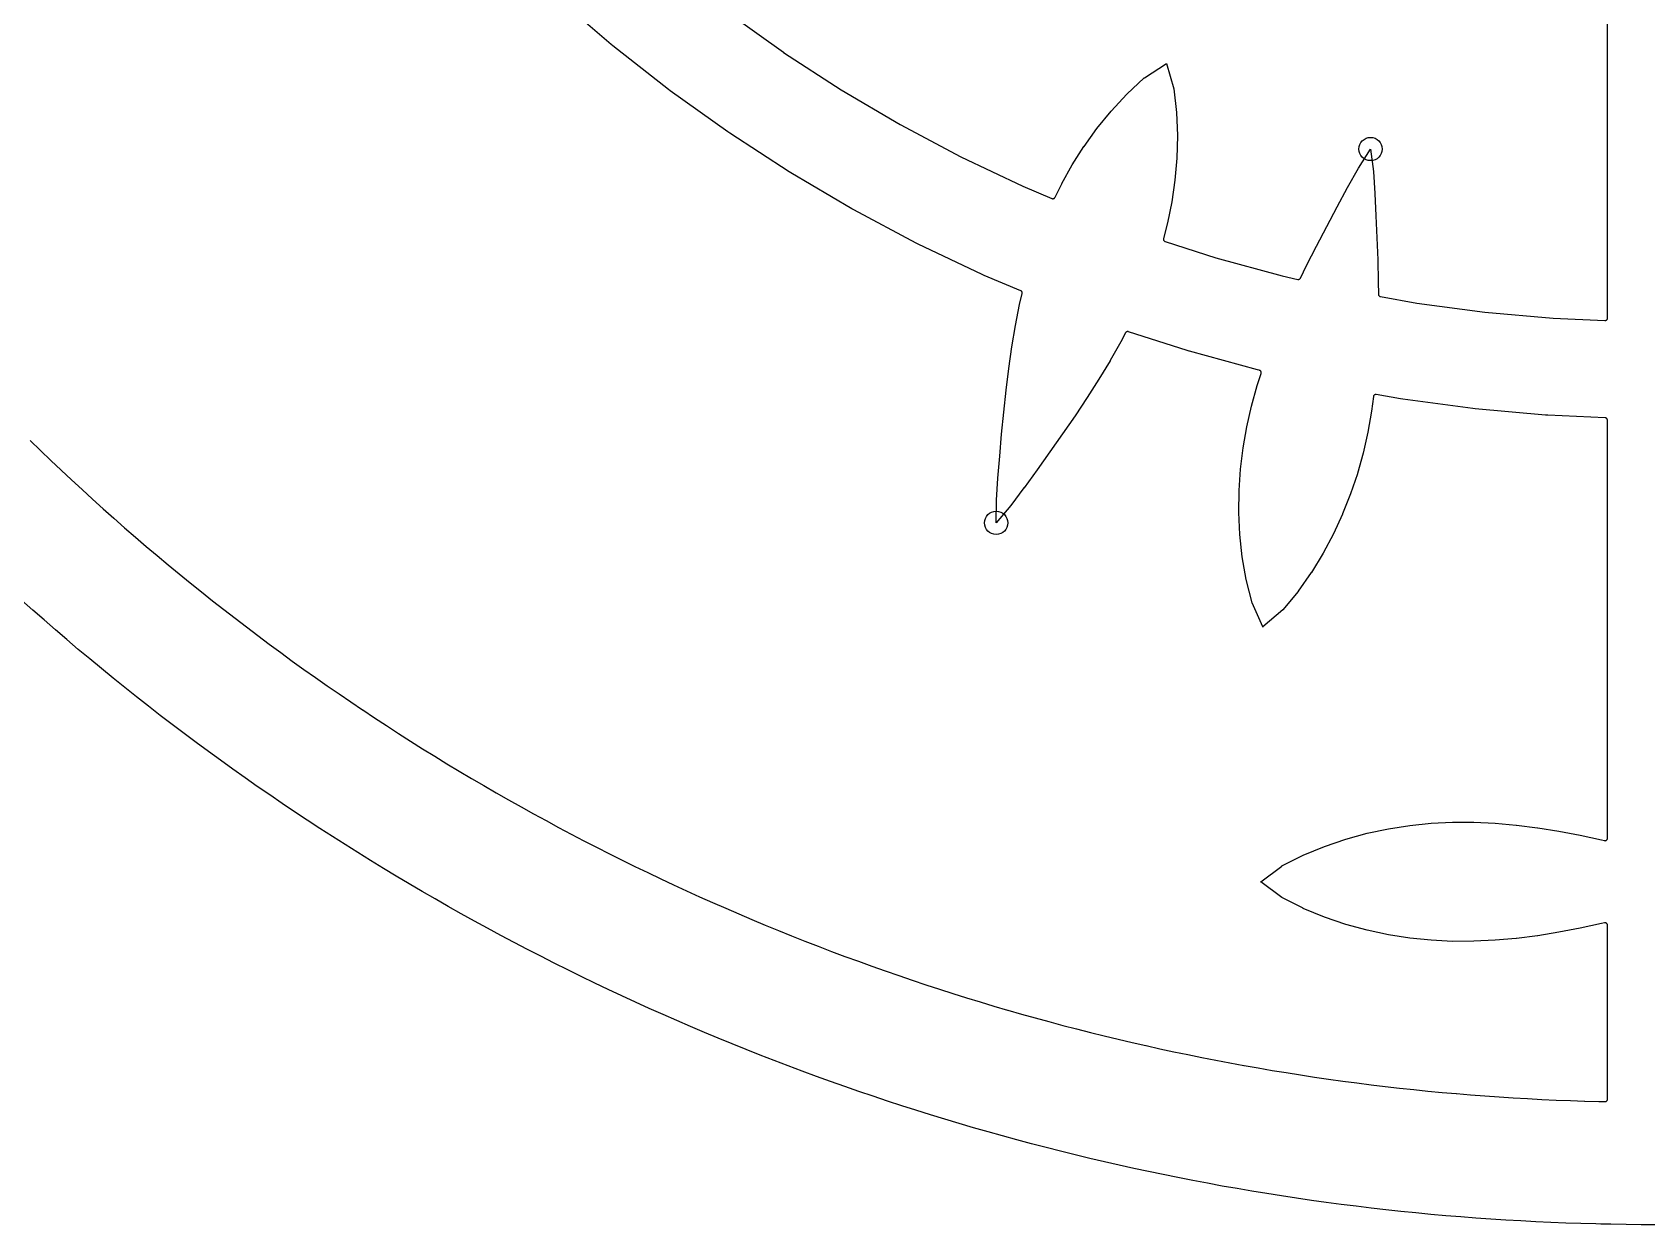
# Model space of a CAD drawing. Header units: millimetres. Extents: x -252 to 252, y -252 to 252.
# Drawn here: x -167.1 to -1, y -252.2 to -129.5 of the extents above; entities that cross this region are included whole.
import ezdxf

# ---------------------------------------------------------------- set-up
doc = ezdxf.new("R2010")
doc.units = ezdxf.units.MM
for name, color, linetype in [('CUT_INNER', 6, 'Continuous'), ('CUT_OUTER', 1, 'Continuous'), ('ENGRAVE', 7, 'Continuous')]:
    doc.layers.add(name, color=color, linetype=linetype)

msp = doc.modelspace()

# ---------------------------------------------------------------- linework, layer by layer
at = {"layer": 'CUT_INNER'}
for points in [[(-95.5328, -127.4117), (-89.7961, -131.5177), (-89.787, -131.5239), (-83.8738, -135.3714), (-83.8644, -135.3773), (-77.7865, -138.9587), (-77.7768, -138.9641), (-71.5459, -142.2724), (-71.536, -142.2773), (-65.1646, -145.306), (-65.1544, -145.3105), (-62.1738, -146.5684), (-62.1501, -146.577), (-62.1257, -146.5832), (-62.1007, -146.5869), (-62.0755, -146.5881), (-62.0503, -146.5867), (-62.0254, -146.5828), (-62.001, -146.5764), (-61.9773, -146.5675), (-61.9547, -146.5564), (-61.9333, -146.543), (-61.9134, -146.5275), (-61.8952, -146.5101), (-61.8788, -146.4909), (-61.8644, -146.4702), (-61.8521, -146.4481), (-61.1643, -145.0445), (-61.1612, -145.0385), (-60.0811, -143.1073), (-60.0775, -143.1013), (-58.8789, -141.2141), (-58.8748, -141.2082), (-57.5513, -139.3675), (-57.5468, -139.3615), (-56.0895, -137.5707), (-56.0843, -137.5646), (-54.4772, -135.8302), (-54.4703, -135.8234), (-52.6717, -134.1608), (-52.6677, -134.1574), (-52.6635, -134.1544), (-50.3888, -132.6685), (-50.3838, -132.6656), (-50.3819, -132.671), (-49.6253, -135.2806), (-49.6241, -135.2857), (-49.6233, -135.2908), (-49.3429, -137.724), (-49.3422, -137.7337), (-49.2539, -140.0965), (-49.2539, -140.1046), (-49.316, -142.4126), (-49.3164, -142.42), (-49.5125, -144.6787), (-49.5133, -144.6858), (-49.8343, -146.8983), (-49.8355, -146.9052), (-50.2752, -149.0738), (-50.2767, -149.0804), (-50.6952, -150.6905), (-50.7003, -150.7152), (-50.7029, -150.7403), (-50.703, -150.7655), (-50.7005, -150.7906), (-50.6955, -150.8153), (-50.688, -150.8394), (-50.6781, -150.8627), (-50.666, -150.8848), (-50.6516, -150.9055), (-50.6353, -150.9248), (-50.6171, -150.9422), (-50.5972, -150.9578), (-50.5759, -150.9712), (-50.5533, -150.9825), (-50.5297, -150.9914), (-45.3022, -152.6694), (-45.2916, -152.6726), (-38.4855, -154.5287), (-38.4747, -154.5313), (-36.8762, -154.8919), (-36.8527, -154.8961), (-36.8289, -154.8979), (-36.805, -154.8975), (-36.7813, -154.8949), (-36.7579, -154.8899), (-36.7351, -154.8828), (-36.7131, -154.8735), (-36.6921, -154.8621), (-36.6722, -154.8488), (-36.6538, -154.8337), (-36.6368, -154.8169), (-36.6215, -154.7985), (-36.6081, -154.7788), (-36.5966, -154.7578), (-35.9714, -153.4783), (-35.9705, -153.4766), (-34.9474, -151.4609), (-34.9468, -151.4596), (-33.8979, -149.4498), (-32.8291, -147.4426), (-31.7442, -145.439), (-31.7435, -145.4378), (-30.6363, -143.4438), (-30.6324, -143.4373), (-29.3865, -141.48), (-29.3833, -141.4754), (-29.3824, -141.4805), (-29.0973, -143.7836), (-29.0966, -143.7911), (-28.9527, -146.0674), (-28.9526, -146.0687), (-28.833, -148.3423), (-28.7295, -150.6136), (-28.6449, -152.8812), (-28.6448, -152.8826), (-28.5861, -155.1423), (-28.5861, -155.1442), (-28.5724, -156.4193), (-28.5709, -156.444), (-28.567, -156.4683), (-28.5607, -156.4922), (-28.5521, -156.5153), (-28.5412, -156.5375), (-28.5282, -156.5585), (-28.5133, -156.5781), (-28.4964, -156.5961), (-28.4779, -156.6124), (-28.4578, -156.6268), (-28.4364, -156.6391), (-28.4139, -156.6493), (-28.3906, -156.6572), (-28.3665, -156.6627), (-24.6383, -157.3315), (-24.6273, -157.3332), (-17.6351, -158.2695), (-17.6241, -158.2708), (-10.5972, -158.896), (-10.5861, -158.8967), (-5.2611, -159.1332), (-5.2359, -159.133), (-5.2108, -159.1303), (-5.1861, -159.1251), (-5.1621, -159.1175), (-5.1389, -159.1074), (-5.1169, -159.0951), (-5.0963, -159.0806), (-5.0772, -159.0641), (-5.0599, -159.0458), (-5.0445, -159.0258), (-5.0312, -159.0043), (-5.0201, -158.9817), (-5.0114, -158.958), (-5.0051, -158.9336), (-5.0013, -158.9086), (-5, -158.8834), (-5, -107.1441)], [(-167.3234, -171.4825), (-166.2692, -172.5049), (-166.2681, -172.5059), (-165.2076, -173.5218), (-165.2065, -173.5229), (-164.1398, -174.5323), (-164.1386, -174.5333), (-163.0658, -175.5361), (-163.0646, -175.5372), (-161.9856, -176.5334), (-161.9845, -176.5344), (-160.8994, -177.524), (-160.8982, -177.525), (-159.8071, -178.5079), (-159.8059, -178.5089), (-158.7088, -179.4851), (-158.7076, -179.4861), (-157.6045, -180.4555), (-157.6033, -180.4565), (-156.4943, -181.4192), (-156.4931, -181.4202), (-155.3781, -182.376), (-155.377, -182.377), (-154.2562, -183.3259), (-154.255, -183.3269), (-153.1284, -184.269), (-153.1272, -184.27), (-151.9949, -185.2051), (-151.9937, -185.2061), (-150.8556, -186.1342), (-150.8544, -186.1352), (-149.7107, -187.0564), (-149.7095, -187.0573), (-148.5601, -187.9714), (-148.5589, -187.9724), (-147.4039, -188.8794), (-147.4027, -188.8804), (-146.2422, -189.7803), (-146.241, -189.7813), (-145.075, -190.6741), (-145.0738, -190.675), (-143.9023, -191.5607), (-143.9011, -191.5616), (-142.7242, -192.44), (-142.723, -192.4409), (-141.5407, -193.3122), (-141.5395, -193.3131), (-140.3519, -194.177), (-140.3507, -194.1779), (-139.1578, -195.0345), (-139.1566, -195.0354), (-137.9585, -195.8847), (-137.9573, -195.8856), (-136.754, -196.7275), (-136.7527, -196.7284), (-135.5443, -197.5629), (-135.5431, -197.5638), (-134.3295, -198.3909), (-134.3283, -198.3917), (-133.1097, -199.2114), (-133.1084, -199.2122), (-131.8849, -200.0244), (-131.8836, -200.0252), (-130.6551, -200.8298), (-130.6538, -200.8307), (-129.4203, -201.6277), (-129.419, -201.6286), (-128.1807, -202.4181), (-128.1794, -202.4189), (-126.9363, -203.2007), (-126.935, -203.2016), (-125.6871, -203.9758), (-125.6858, -203.9766), (-124.4332, -204.7431), (-124.4318, -204.7439), (-123.1745, -205.5028), (-123.1732, -205.5036), (-121.9113, -206.2547), (-121.91, -206.2555), (-120.6434, -206.9989), (-120.6421, -206.9996), (-119.371, -207.7352), (-119.3697, -207.736), (-118.0941, -208.4638), (-118.0928, -208.4645), (-116.8128, -209.1844), (-116.8115, -209.1852), (-115.5271, -209.8973), (-115.5257, -209.898), (-114.237, -210.6022), (-114.2357, -210.6029), (-112.9426, -211.2992), (-112.9413, -211.2999), (-111.644, -211.9882), (-111.6426, -211.9889), (-110.3411, -212.6692), (-110.3398, -212.6699), (-109.0342, -213.3423), (-109.0328, -213.343), (-107.7231, -214.0073), (-107.7217, -214.008), (-106.4079, -214.6642), (-106.4065, -214.6649), (-105.0888, -215.3131), (-105.0874, -215.3137), (-103.7656, -215.9538), (-103.7643, -215.9545), (-102.4386, -216.5865), (-102.4372, -216.5871), (-101.1077, -217.2109), (-101.1063, -217.2116), (-99.7731, -217.8272), (-99.7717, -217.8279), (-98.4346, -218.4353), (-98.4332, -218.436), (-97.0925, -219.0352), (-97.0911, -219.0358), (-95.7467, -219.6268), (-95.7453, -219.6274), (-94.3973, -220.2102), (-94.3958, -220.2108), (-93.0443, -220.7852), (-93.0429, -220.7858), (-91.6878, -221.352), (-91.6864, -221.3526), (-90.3279, -221.9104), (-90.3265, -221.911), (-88.9646, -222.4605), (-88.9632, -222.4611), (-87.5979, -223.0022), (-87.5965, -223.0027), (-86.228, -223.5355), (-86.2265, -223.536), (-84.8548, -224.0603), (-84.8533, -224.0609), (-83.4783, -224.5768), (-83.4769, -224.5773), (-82.0988, -225.0848), (-82.0974, -225.0853), (-80.7162, -225.5843), (-80.7147, -225.5848), (-79.3305, -226.0753), (-79.329, -226.0758), (-77.9418, -226.5578), (-77.9404, -226.5583), (-76.5502, -227.0318), (-76.5488, -227.0323), (-75.1557, -227.4972), (-75.1543, -227.4977), (-73.7584, -227.9541), (-73.757, -227.9546), (-72.3583, -228.4024), (-72.3569, -228.4028), (-70.9555, -228.842), (-70.9541, -228.8425), (-69.55, -229.2731), (-69.5486, -229.2736), (-68.1419, -229.6955), (-68.1405, -229.696), (-66.7313, -230.1093), (-66.7298, -230.1098), (-65.3181, -230.5145), (-65.3166, -230.5149), (-63.9024, -230.9109), (-63.901, -230.9113), (-62.4844, -231.2987), (-62.4829, -231.2991), (-61.064, -231.6777), (-61.0625, -231.6781), (-59.6413, -232.048), (-59.6398, -232.0484), (-58.2164, -232.4096), (-58.2149, -232.41), (-56.7892, -232.7624), (-56.7877, -232.7628), (-55.36, -233.1065), (-55.3585, -233.1069), (-53.9286, -233.4418), (-53.9271, -233.4421), (-52.4952, -233.7683), (-52.4937, -233.7686), (-51.0599, -234.086), (-51.0584, -234.0863), (-49.6226, -234.3949), (-49.6211, -234.3952), (-48.1834, -234.695), (-48.1819, -234.6953), (-46.7424, -234.9862), (-46.7409, -234.9865), (-45.2997, -235.2686), (-45.2982, -235.2689), (-43.8553, -235.5421), (-43.8538, -235.5424), (-42.4092, -235.8068), (-42.4077, -235.807), (-40.9615, -236.0625), (-40.96, -236.0628), (-39.5123, -236.3094), (-39.5108, -236.3097), (-38.0616, -236.5474), (-38.0601, -236.5477), (-36.6094, -236.7765), (-36.6079, -236.7767), (-35.1559, -236.9967), (-35.1544, -236.9969), (-33.7011, -237.2079), (-33.6995, -237.2082), (-32.245, -237.4103), (-32.2434, -237.4105), (-30.7876, -237.6036), (-30.7861, -237.6038), (-29.3291, -237.7881), (-29.3276, -237.7883), (-27.8695, -237.9636), (-27.868, -237.9637), (-26.4089, -238.1301), (-26.4074, -238.1303), (-24.9473, -238.2876), (-24.9457, -238.2878), (-23.4847, -238.4362), (-23.4832, -238.4364), (-22.0212, -238.5758), (-22.0197, -238.576), (-20.5569, -238.7065), (-20.5554, -238.7066), (-19.0919, -238.8281), (-19.0904, -238.8282), (-17.6261, -238.9408), (-17.6246, -238.9409), (-16.1597, -239.0444), (-16.1581, -239.0445), (-14.6926, -239.1391), (-14.6911, -239.1392), (-13.225, -239.2247), (-13.2235, -239.2248), (-11.7569, -239.3014), (-11.7554, -239.3014), (-10.2883, -239.369), (-10.2868, -239.3691), (-8.8194, -239.4276), (-8.8179, -239.4277), (-7.3501, -239.4772), (-7.3486, -239.4773), (-5.8806, -239.5178), (-5.8791, -239.5179), (-5.2554, -239.5313), (-5.2305, -239.5305), (-5.2058, -239.5274), (-5.1816, -239.5218), (-5.1581, -239.5138), (-5.1354, -239.5035), (-5.1139, -239.491), (-5.0937, -239.4765), (-5.0751, -239.46), (-5.0582, -239.4417), (-5.0433, -239.4219), (-5.0303, -239.4006), (-5.0195, -239.3782), (-5.0111, -239.3548), (-5.0049, -239.3307), (-5.0012, -239.3061), (-5, -239.2813), (-5, -221.3743), (-5.0013, -221.3493), (-5.005, -221.3246), (-5.0112, -221.3003), (-5.0198, -221.2768), (-5.0307, -221.2543), (-5.0438, -221.2329), (-5.059, -221.213), (-5.0761, -221.1947), (-5.0949, -221.1782), (-5.1153, -221.1637), (-5.1371, -221.1513), (-5.1599, -221.1411), (-5.1837, -221.1333), (-5.2082, -221.1279), (-5.233, -221.1249), (-5.2581, -221.1245), (-5.283, -221.1265), (-5.3076, -221.1311), (-5.6064, -221.2019), (-5.6088, -221.2024), (-7.7992, -221.6765), (-7.8021, -221.6771), (-9.9919, -222.0961), (-9.9955, -222.0967), (-12.1847, -222.4507), (-12.1888, -222.4513), (-14.3774, -222.7306), (-14.3821, -222.7311), (-16.5702, -222.9263), (-16.5754, -222.9267), (-18.763, -223.0291), (-18.7687, -223.0292), (-20.9558, -223.0309), (-20.962, -223.0308), (-23.1487, -222.9245), (-23.1552, -222.924), (-25.3416, -222.7031), (-25.3483, -222.7022), (-27.5346, -222.3608), (-27.5415, -222.3595), (-29.7276, -221.8915), (-29.7345, -221.8898), (-31.9205, -221.2886), (-31.9277, -221.2864), (-34.1134, -220.5424), (-34.1209, -220.5396), (-36.3057, -219.6356), (-36.3145, -219.6315), (-38.4986, -218.5229), (-38.5031, -218.5204), (-38.5075, -218.5174), (-40.6914, -216.901), (-40.6958, -216.8973), (-40.6914, -216.8937), (-38.5075, -215.2772), (-38.5031, -215.2743), (-38.4986, -215.2718), (-36.3145, -214.1632), (-36.3057, -214.1591), (-34.1209, -213.2551), (-34.1134, -213.2522), (-31.9277, -212.5083), (-31.9205, -212.5061), (-29.7345, -211.9049), (-29.7276, -211.9032), (-27.5415, -211.4352), (-27.5346, -211.4339), (-25.3483, -211.0924), (-25.3416, -211.0916), (-23.1552, -210.8707), (-23.1487, -210.8702), (-20.962, -210.7639), (-20.9558, -210.7637), (-18.7687, -210.7654), (-18.763, -210.7656), (-16.5754, -210.868), (-16.5702, -210.8684), (-14.3821, -211.0636), (-14.3774, -211.0641), (-12.1888, -211.3433), (-12.1847, -211.3439), (-9.9955, -211.6979), (-9.9919, -211.6986), (-7.8021, -212.1176), (-7.7992, -212.1182), (-5.6088, -212.5923), (-5.6064, -212.5928), (-5.3076, -212.6636), (-5.283, -212.6681), (-5.2581, -212.6702), (-5.233, -212.6698), (-5.2082, -212.6668), (-5.1837, -212.6614), (-5.1599, -212.6536), (-5.1371, -212.6434), (-5.1153, -212.631), (-5.0949, -212.6164), (-5.0761, -212.5999), (-5.059, -212.5816), (-5.0438, -212.5617), (-5.0307, -212.5404), (-5.0198, -212.5179), (-5.0112, -212.4944), (-5.005, -212.4701), (-5.0013, -212.4453), (-5, -212.4203), (-5, -169.3938), (-5.0011, -169.37), (-5.0045, -169.3464), (-5.0102, -169.3232), (-5.018, -169.3007), (-5.0279, -169.279), (-5.0399, -169.2584), (-5.0537, -169.239), (-5.0693, -169.221), (-5.0866, -169.2045), (-5.1054, -169.1898), (-5.1255, -169.177), (-5.1467, -169.1661), (-5.1689, -169.1573), (-5.1917, -169.1507), (-5.2152, -169.1462), (-5.2389, -169.144), (-11.1447, -168.8818), (-11.1475, -168.8816), (-11.3661, -168.8671), (-11.3688, -168.8669), (-18.625, -168.2212), (-18.6278, -168.2209), (-18.8455, -168.1967), (-18.8483, -168.1963), (-26.0687, -167.2295), (-26.0714, -167.2291), (-26.2879, -167.1952), (-26.2906, -167.1947), (-28.7981, -166.7449), (-28.8232, -166.7417), (-28.8484, -166.7411), (-28.8735, -166.7429), (-28.8984, -166.7474), (-28.9226, -166.7543), (-28.9461, -166.7636), (-28.9685, -166.7752), (-28.9896, -166.789), (-29.0092, -166.8049), (-29.0271, -166.8227), (-29.0431, -166.8421), (-29.0571, -166.8631), (-29.0689, -166.8855), (-29.0784, -166.9088), (-29.0855, -166.9331), (-29.0901, -166.9579), (-29.2922, -168.4702), (-29.293, -168.4754), (-29.6745, -170.6319), (-29.6756, -170.6375), (-30.1552, -172.7714), (-30.1567, -172.7773), (-30.7416, -174.8871), (-30.7435, -174.8933), (-31.4401, -176.9775), (-31.4424, -176.9839), (-32.2566, -179.0414), (-32.2593, -179.0478), (-33.1969, -181.0774), (-33.2001, -181.0838), (-34.2676, -183.0839), (-34.2713, -183.0904), (-35.478, -185.0588), (-35.4824, -185.0655), (-36.8451, -186.9979), (-36.851, -187.0056), (-38.413, -188.8922), (-38.4165, -188.896), (-38.4203, -188.8996), (-40.4777, -190.6743), (-40.4822, -190.6778), (-40.4848, -190.6727), (-41.5811, -188.1866), (-41.583, -188.1818), (-41.5845, -188.1767), (-42.1853, -185.8023), (-42.1873, -185.7928), (-42.5884, -183.4626), (-42.5895, -183.4546), (-42.8343, -181.1588), (-42.8348, -181.1513), (-42.9403, -178.8866), (-42.9404, -178.8795), (-42.9159, -176.644), (-42.9156, -176.637), (-42.7677, -174.4292), (-42.767, -174.4224), (-42.5014, -172.241), (-42.5004, -172.2345), (-42.1229, -170.078), (-42.1217, -170.072), (-41.6388, -167.9389), (-41.6374, -167.9333), (-41.0561, -165.8219), (-41.0546, -165.8169), (-40.6537, -164.5691), (-40.6475, -164.5458), (-40.6435, -164.5221), (-40.6418, -164.4981), (-40.6425, -164.474), (-40.6454, -164.4501), (-40.6506, -164.4266), (-40.6581, -164.4037), (-40.6677, -164.3817), (-40.6794, -164.3606), (-40.6931, -164.3408), (-40.7086, -164.3224), (-40.7259, -164.3056), (-40.7446, -164.2905), (-40.7647, -164.2773), (-40.786, -164.2661), (-40.8083, -164.257), (-40.8314, -164.25), (-41.0028, -164.2073), (-41.0055, -164.2066), (-48.0337, -162.29), (-48.0363, -162.2892), (-48.2464, -162.2269), (-48.249, -162.2261), (-54.3046, -160.2822), (-54.3287, -160.2758), (-54.3534, -160.2718), (-54.3783, -160.2703), (-54.4033, -160.2713), (-54.428, -160.2747), (-54.4523, -160.2807), (-54.4758, -160.289), (-54.4985, -160.2996), (-54.5199, -160.3124), (-54.5399, -160.3273), (-54.5584, -160.3441), (-54.5751, -160.3627), (-54.5899, -160.3829), (-54.6025, -160.4044), (-55.0844, -161.3257), (-55.0864, -161.3293), (-56.1792, -163.259), (-56.181, -163.2621), (-57.3351, -165.1697), (-57.3366, -165.1723), (-58.5425, -167.0613), (-58.5438, -167.0634), (-59.7921, -168.9373), (-59.7931, -168.9389), (-61.0747, -170.8009), (-61.0755, -170.8021), (-62.3819, -172.6549), (-63.7077, -174.5025), (-65.0489, -176.3444), (-65.0497, -176.3455), (-66.4118, -178.1749), (-66.4165, -178.1808), (-67.9112, -179.9555), (-67.915, -179.9596), (-67.9152, -179.9544), (-67.892, -177.6338), (-67.8917, -177.6263), (-67.7323, -175.3511), (-67.7322, -175.3498), (-67.5489, -173.0804), (-67.3501, -170.8154), (-67.133, -168.5567), (-67.1329, -168.5553), (-66.8911, -166.3077), (-66.8909, -166.3059), (-66.6161, -164.0711), (-66.6158, -164.0687), (-66.299, -161.8501), (-66.2985, -161.8471), (-65.9303, -159.6482), (-65.9297, -159.6447), (-65.5007, -157.4689), (-65.4998, -157.4648), (-65.2417, -156.3529), (-65.2373, -156.3283), (-65.2353, -156.3034), (-65.2359, -156.2784), (-65.2389, -156.2536), (-65.2444, -156.2292), (-65.2523, -156.2055), (-65.2625, -156.1827), (-65.275, -156.1611), (-65.2895, -156.1408), (-65.306, -156.122), (-65.3243, -156.105), (-65.3442, -156.0899), (-65.3655, -156.0769), (-65.388, -156.066), (-69.1487, -154.4789), (-69.1513, -154.4778), (-69.3512, -154.3881), (-69.3537, -154.387), (-75.9331, -151.2595), (-75.9356, -151.2583), (-76.1313, -151.1599), (-76.1338, -151.1586), (-82.5679, -147.7424), (-82.5704, -147.741), (-82.7615, -147.634), (-82.7639, -147.6326), (-89.0402, -143.9344), (-89.0426, -143.9329), (-89.2289, -143.8176), (-89.2312, -143.8161), (-95.3373, -139.843), (-95.3396, -139.8415), (-95.5205, -139.718), (-95.5228, -139.7164), (-101.4466, -135.4764), (-101.4489, -135.4747), (-101.6241, -135.3433), (-101.6263, -135.3416), (-107.3563, -130.843), (-107.3584, -130.8413), (-107.5277, -130.7022), (-107.5298, -130.7004), (-113.0546, -125.9521)]]:
    msp.add_lwpolyline(points, dxfattribs=at)
at = {"layer": 'CUT_OUTER'}
msp.add_lwpolyline([(0, -252.2), (-1.5475, -252.1953), (-3.0949, -252.181), (-4.6422, -252.1573), (-5.2354, -252.1445), (-5.6807, -252.135), (-6.1885, -252.1241), (-6.1885, -252.1241), (-7.7354, -252.0813), (-9.282, -252.0291), (-10.8283, -251.9674), (-12.3741, -251.8962), (-13.9195, -251.8156), (-15.4643, -251.7254), (-17.0086, -251.6258), (-18.5522, -251.5167), (-20.0951, -251.3981), (-21.6373, -251.2701), (-23.1787, -251.1326), (-24.7192, -250.9857), (-26.2587, -250.8293), (-27.7973, -250.6634), (-29.3348, -250.4881), (-30.8712, -250.3034), (-32.4065, -250.1093), (-33.9405, -249.9057), (-35.4732, -249.6928), (-37.0047, -249.4704), (-38.5347, -249.2387), (-40.0633, -248.9975), (-41.5903, -248.747), (-43.1158, -248.4872), (-44.6397, -248.2179), (-46.1619, -247.9393), (-47.6824, -247.6514), (-49.201, -247.3542), (-50.7178, -247.0476), (-52.2327, -246.7318), (-53.7457, -246.4067), (-55.2566, -246.0722), (-56.7654, -245.7286), (-58.2721, -245.3756), (-59.7766, -245.0135), (-61.2789, -244.6421), (-62.7788, -244.2615), (-64.2764, -243.8717), (-65.7715, -243.4727), (-67.2642, -243.0645), (-68.7544, -242.6472), (-70.2419, -242.2208), (-71.7268, -241.7852), (-73.2091, -241.3406), (-74.6885, -240.8868), (-76.1652, -240.424), (-77.6389, -239.9521), (-79.1098, -239.4712), (-80.5777, -238.9813), (-82.0425, -238.4824), (-83.5043, -237.9745), (-84.9629, -237.4577), (-86.4183, -236.9319), (-87.8705, -236.3972), (-89.3193, -235.8536), (-90.7648, -235.3011), (-92.2069, -234.7397), (-93.6455, -234.1695), (-95.0806, -233.5905), (-96.5121, -233.0027), (-97.9399, -232.4061), (-99.3641, -231.8008), (-100.7845, -231.1868), (-102.2012, -230.564), (-103.6139, -229.9326), (-105.0228, -229.2925), (-106.4278, -228.6438), (-107.8287, -227.9864), (-109.2256, -227.3205), (-110.6183, -226.646), (-112.0069, -225.963), (-113.3913, -225.2715), (-114.7714, -224.5715), (-116.1472, -223.8631), (-117.5186, -223.1462), (-118.8856, -222.4209), (-120.2481, -221.6872), (-121.6061, -220.9452), (-122.9595, -220.1949), (-124.3083, -219.4363), (-125.6524, -218.6694), (-126.9917, -217.8943), (-128.3263, -217.111), (-129.6561, -216.3195), (-130.9809, -215.5199), (-132.3009, -214.7122), (-133.6158, -213.8964), (-134.9258, -213.0725), (-136.2306, -212.2406), (-137.5303, -211.4007), (-138.8249, -210.5528), (-140.1142, -209.6971), (-141.3982, -208.8334), (-142.6769, -207.9619), (-143.9503, -207.0825), (-145.2182, -206.1953), (-146.4807, -205.3004), (-147.7376, -204.3978), (-148.989, -203.4874), (-150.2347, -202.5694), (-151.4749, -201.6438), (-152.7093, -200.7105), (-153.9379, -199.7697), (-155.1608, -198.8214), (-156.3778, -197.8656), (-157.589, -196.9024), (-158.7942, -195.9318), (-159.9934, -194.9537), (-161.1866, -193.9683), (-162.3737, -192.9757), (-163.5547, -191.9757), (-164.7296, -190.9686), (-165.8983, -189.9542), (-167.0607, -188.9327), (-168.2168, -187.9041)], dxfattribs=at)
at = {"layer": 'ENGRAVE'}
for centre in [(-29.3831, -141.4746), (-67.9153, -179.9603)]:
    msp.add_circle(centre, 1.2, dxfattribs=at)

doc.saveas('drawing.dxf')
